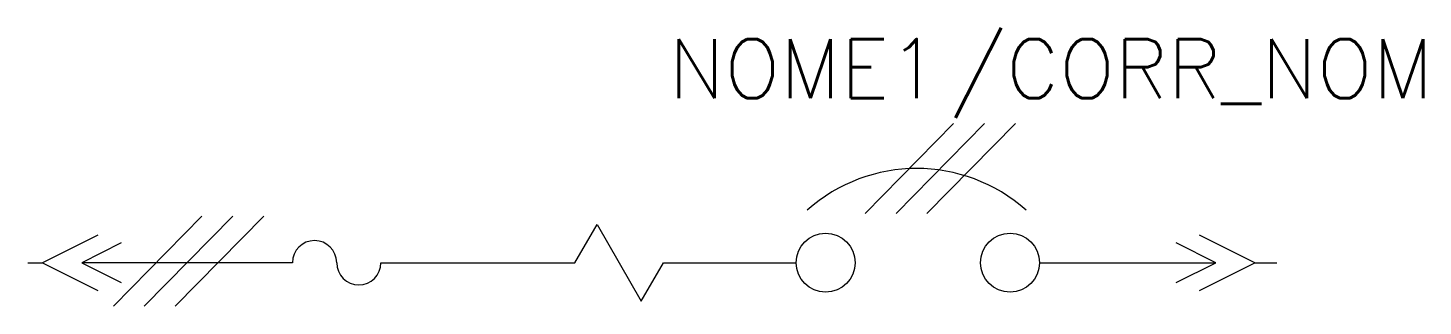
# Model space of a CAD drawing. Extents: x 287.6 to 335, y 137.4 to 146.9.
import ezdxf
from ezdxf.enums import TextEntityAlignment as Align

# ---------------------------------------------------------------- set-up
doc = ezdxf.new("R2010")
doc.units = 0
doc.header["$MEASUREMENT"] = 0
doc.layers.get('0').update_dxf_attribs({"linetype": 'CONTINUOUS'})
doc.styles.add('ROMANS', font='romans')

msp = doc.modelspace()

# ---------------------------------------------------------------- linework, layer by layer
for p, q in [((316.034, 140.586), (319.034, 143.629)), ((317.084, 140.586), (320.084, 143.629)), ((318.134, 140.586), (321.134, 143.629)), ((290.537, 137.444), (293.537, 140.486)), ((291.587, 137.444), (294.587, 140.486)), ((292.637, 137.444), (295.637, 140.486)), ((290.013, 139.852), (288.138, 138.914)), ((329.252, 138.914), (327.377, 139.852)), ((290.806, 139.586), (289.462, 138.914)), ((327.928, 138.914), (326.584, 139.586)), ((287.638, 138.914), (288.138, 138.914)), ((288.138, 138.914), (290.013, 137.977)), ((289.462, 138.914), (290.806, 138.242)), ((326.584, 138.242), (327.928, 138.914)), ((327.377, 137.977), (329.252, 138.914)), ((329.252, 138.914), (330.002, 138.914))]:
    msp.add_line(p, q)
at = {"linetype": 'Continuous'}
for p, q in [((306.194, 138.914), (306.944, 140.213)), ((306.944, 140.213), (308.444, 137.615)), ((296.612, 138.914), (289.462, 138.914)), ((299.612, 138.914), (306.194, 138.914)), ((308.444, 137.615), (309.194, 138.914)), ((309.194, 138.914), (313.694, 138.914)), ((321.953, 138.914), (327.928, 138.914))]:
    msp.add_line(p, q, dxfattribs=at)
for centre in [(314.694, 138.914), (320.953, 138.914)]:
    msp.add_circle(centre, 1, dxfattribs=at)
for centre, radius, start, end in [((317.784, 136.527), 5.581, 48.3063, 131.6937), ((297.362, 138.914), 0.75, 0, 180), ((298.862, 138.914), 0.75, 180, 0)]:
    msp.add_arc(centre, radius, start, end, dxfattribs=at)

# ---------------------------------------------------------------- texts
at = {"lineweight": -3, "style": 'ROMANS'}
msp.add_attdef('/CORR_NOM', text='', height=2, dxfattribs=at).set_placement((318.934, 145.492), align=Align.MIDDLE_LEFT)
at = {"color": 0, "style": 'ROMANS', "flags": 4}
msp.add_attdef('NOME1', text='NOME1', height=2, dxfattribs=at).set_placement((318.551, 145.492), align=Align.MIDDLE_RIGHT)

doc.saveas('drawing.dxf')
